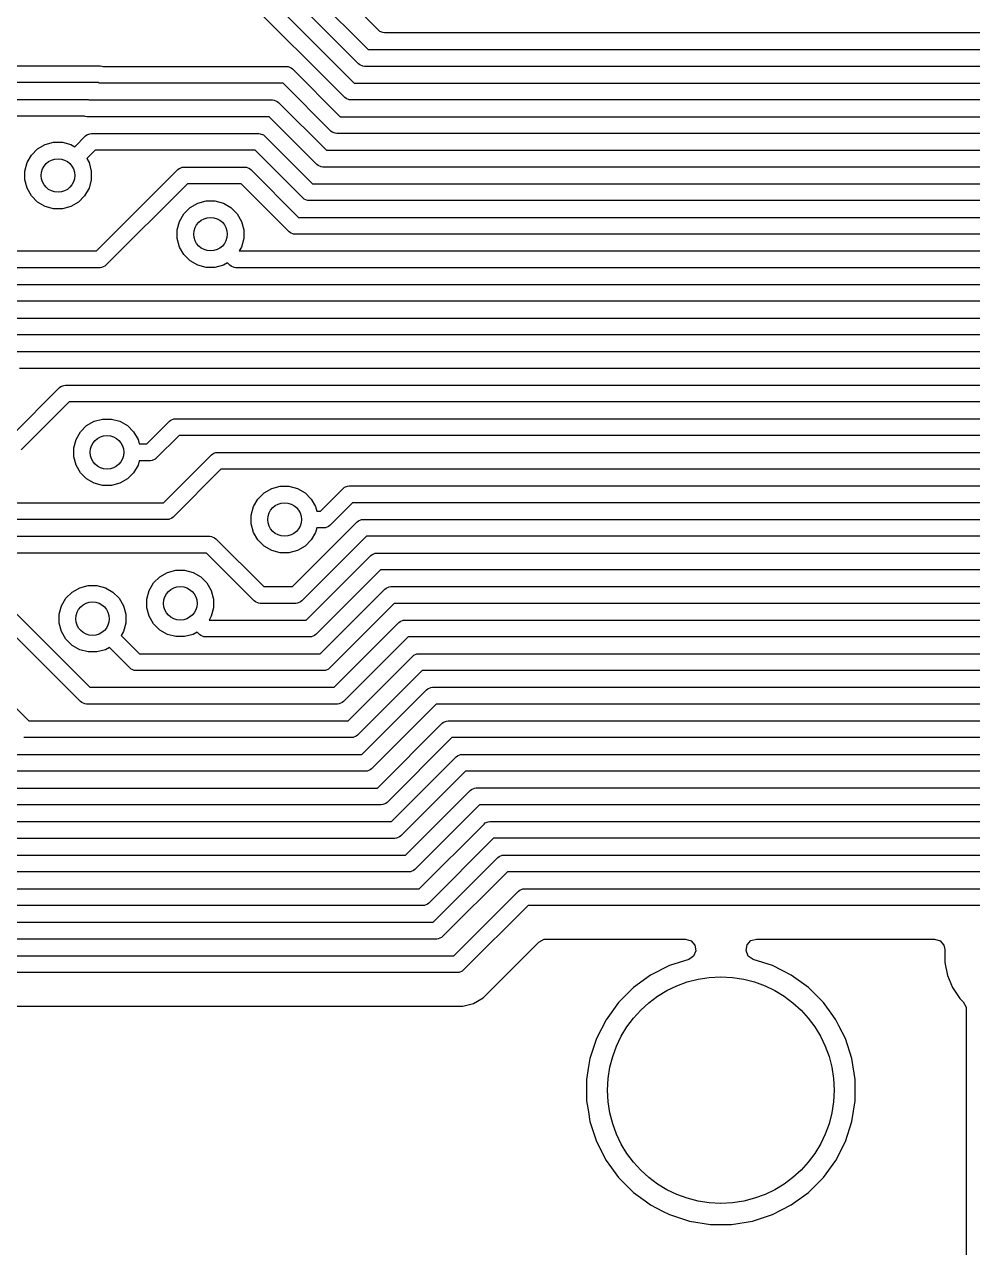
# Model space of a CAD drawing. Extents: x 0.71 to 7.56, y -5.16 to -0.79.
# Drawn here: x 3.807 to 4.252, y -3.932 to -3.358 of the extents above; entities that cross this region are included whole.
import ezdxf

# ---------------------------------------------------------------- set-up
doc = ezdxf.new("R2010")
doc.units = 0
doc.header["$MEASUREMENT"] = 0
doc.layers.add('BLACK', color=7, linetype='CONTINUOUS')

msp = doc.modelspace()

# ---------------------------------------------------------------- linework, layer by layer
at = {"layer": 'BLACK', "linetype": 'CONTINUOUS'}
for p, q in [((3.9732, -3.36103), (3.88774, -3.27557)), ((3.89076, -3.29251), (3.96831, -3.37006)), ((3.96389, -3.37678), (3.88635, -3.29923)), ((3.91178, -3.3358), (3.96179, -3.38581)), ((3.95737, -3.39253), (3.90736, -3.34252)), ((3.97379, -3.36152), (3.9732, -3.36103)), ((3.97521, -3.36211), (3.97379, -3.36152)), ((3.97598, -3.36219), (3.97521, -3.36211)), ((4.53557, -3.36219), (3.97598, -3.36219)), ((3.96831, -3.37006), (4.54046, -3.37006)), ((3.77645, -3.37771), (3.84267, -3.37771)), ((3.84267, -3.37771), (3.84344, -3.37778)), ((3.84344, -3.37778), (3.84385, -3.37795)), ((3.84385, -3.37795), (3.93003, -3.37795)), ((3.93003, -3.37795), (3.9308, -3.37803)), ((3.9308, -3.37803), (3.93222, -3.37862)), ((3.93222, -3.37862), (3.93281, -3.37911)), ((3.93281, -3.37911), (3.95526, -3.40156)), ((3.96449, -3.37727), (3.96389, -3.37678)), ((3.96591, -3.37786), (3.96449, -3.37727)), ((3.96668, -3.37793), (3.96591, -3.37786)), ((4.54209, -3.37793), (3.96668, -3.37793)), ((3.84173, -3.38558), (3.77645, -3.38558)), ((3.84215, -3.38575), (3.84173, -3.38558)), ((3.84292, -3.38583), (3.84215, -3.38575)), ((3.9284, -3.38583), (3.84292, -3.38583)), ((3.95085, -3.40828), (3.9284, -3.38583)), ((3.96179, -3.38581), (4.54698, -3.38581)), ((3.78456, -3.39345), (3.83615, -3.39345)), ((3.83615, -3.39345), (3.83691, -3.39353)), ((3.83691, -3.39353), (3.83691, -3.39353)), ((3.83691, -3.39353), (3.83691, -3.39353)), ((3.83691, -3.39353), (3.83733, -3.3937)), ((3.83733, -3.3937), (3.92351, -3.3937)), ((3.92351, -3.3937), (3.92428, -3.39378)), ((3.92428, -3.39378), (3.92569, -3.39436)), ((3.92569, -3.39436), (3.92629, -3.39485)), ((3.92629, -3.39485), (3.94874, -3.4173)), ((3.95797, -3.39302), (3.95737, -3.39253)), ((3.95939, -3.39361), (3.95797, -3.39302)), ((3.96016, -3.39368), (3.95939, -3.39361)), ((4.54861, -3.39368), (3.96016, -3.39368)), ((3.83521, -3.40133), (3.78619, -3.40133)), ((3.83562, -3.4015), (3.83521, -3.40133)), ((3.83639, -3.40157), (3.83562, -3.4015)), ((3.83562, -3.4015), (3.83562, -3.4015)), ((3.83562, -3.4015), (3.83562, -3.4015)), ((3.83562, -3.4015), (3.83562, -3.4015)), ((3.92188, -3.40157), (3.83639, -3.40157)), ((3.94433, -3.42402), (3.92188, -3.40157)), ((3.95526, -3.40156), (4.55351, -3.40156)), ((3.95145, -3.40877), (3.95085, -3.40828)), ((3.81681, -3.41458), (3.82078, -3.41352)), ((3.82078, -3.41352), (3.82489, -3.41352)), ((3.82489, -3.41352), (3.82886, -3.41458)), ((3.83073, -3.41567), (3.8358, -3.4106)), ((3.8358, -3.4106), (3.8364, -3.41011)), ((3.8364, -3.41011), (3.83681, -3.40994)), ((3.83681, -3.40994), (3.83781, -3.40952)), ((3.83781, -3.40952), (3.83858, -3.40945)), ((3.83858, -3.40945), (3.91698, -3.40945)), ((3.91698, -3.40945), (3.91775, -3.40952)), ((3.91775, -3.40952), (3.91917, -3.41011)), ((3.91917, -3.41011), (3.91977, -3.4106)), ((3.91977, -3.4106), (3.94222, -3.43305)), ((3.95286, -3.40935), (3.95145, -3.40877)), ((3.95363, -3.40943), (3.95286, -3.40935)), ((4.55514, -3.40943), (3.95363, -3.40943)), ((3.80829, -3.42311), (3.81034, -3.41955)), ((3.81034, -3.41955), (3.81325, -3.41664)), ((3.81325, -3.41664), (3.81681, -3.41458)), ((3.82886, -3.41458), (3.83073, -3.41567)), ((3.84021, -3.41732), (3.8363, -3.42123)), ((3.91535, -3.41732), (3.84021, -3.41732)), ((3.9378, -3.43977), (3.91535, -3.41732)), ((3.94874, -3.4173), (4.60333, -3.4173)), ((3.80722, -3.42708), (3.80829, -3.42311)), ((3.8363, -3.42123), (3.83738, -3.42311)), ((3.83738, -3.42311), (3.83845, -3.42708)), ((3.87911, -3.42635), (3.8797, -3.42586)), ((3.8797, -3.42586), (3.88012, -3.42569)), ((3.88012, -3.42569), (3.88112, -3.42527)), ((3.88112, -3.42527), (3.88189, -3.4252)), ((3.88189, -3.4252), (3.91046, -3.4252)), ((3.91046, -3.4252), (3.91123, -3.42527)), ((3.91123, -3.42527), (3.91265, -3.42586)), ((3.91265, -3.42586), (3.91324, -3.42635)), ((3.94492, -3.42451), (3.94433, -3.42402)), ((3.94634, -3.4251), (3.94492, -3.42451)), ((3.94711, -3.42518), (3.94634, -3.4251)), ((4.60496, -3.42518), (3.94711, -3.42518)), ((3.80722, -3.43119), (3.80722, -3.42708)), ((3.80829, -3.43516), (3.80722, -3.43119)), ((3.83845, -3.43119), (3.83738, -3.43516)), ((3.83845, -3.42708), (3.83845, -3.43119)), ((3.84091, -3.46455), (3.87911, -3.42635)), ((3.91324, -3.42635), (3.93569, -3.4488)), ((3.81034, -3.43872), (3.80829, -3.43516)), ((3.83738, -3.43516), (3.83533, -3.43872)), ((3.88352, -3.43307), (3.84532, -3.47127)), ((3.90883, -3.43307), (3.88352, -3.43307)), ((3.93128, -3.45552), (3.90883, -3.43307)), ((3.94222, -3.43305), (4.61526, -3.43305)), ((3.81325, -3.44163), (3.81034, -3.43872)), ((3.81681, -3.44368), (3.81325, -3.44163)), ((3.83242, -3.44163), (3.82886, -3.44368)), ((3.83533, -3.43872), (3.83242, -3.44163)), ((3.8848, -3.44418), (3.88836, -3.44212)), ((3.88836, -3.44212), (3.89233, -3.44106)), ((3.89233, -3.44106), (3.89644, -3.44106)), ((3.89644, -3.44106), (3.90041, -3.44212)), ((3.90041, -3.44212), (3.90397, -3.44418)), ((3.9384, -3.44026), (3.9378, -3.43977)), ((3.93982, -3.44085), (3.9384, -3.44026)), ((3.94059, -3.44093), (3.93982, -3.44085)), ((4.61433, -3.44093), (3.94059, -3.44093)), ((3.82078, -3.44475), (3.81681, -3.44368)), ((3.82489, -3.44475), (3.82078, -3.44475)), ((3.82886, -3.44368), (3.82489, -3.44475)), ((3.87984, -3.45065), (3.88189, -3.44709)), ((3.88189, -3.44709), (3.8848, -3.44418)), ((3.90397, -3.44418), (3.90688, -3.44709)), ((3.90688, -3.44709), (3.90893, -3.45065)), ((3.93569, -3.4488), (4.59504, -3.4488)), ((3.87877, -3.45462), (3.87984, -3.45065)), ((3.87877, -3.45873), (3.87877, -3.45462)), ((3.90893, -3.45065), (3.91, -3.45462)), ((3.91, -3.45462), (3.91, -3.45873)), ((3.87984, -3.4627), (3.87877, -3.45873)), ((3.91, -3.45873), (3.90893, -3.4627)), ((3.93188, -3.45601), (3.93128, -3.45552)), ((3.9333, -3.4566), (3.93188, -3.45601)), ((3.93406, -3.45667), (3.9333, -3.4566)), ((4.5934, -3.45667), (3.93406, -3.45667)), ((3.78856, -3.46455), (3.84091, -3.46455)), ((3.88189, -3.46626), (3.87984, -3.4627)), ((3.90893, -3.4627), (3.90787, -3.46455)), ((3.90787, -3.46455), (4.57872, -3.46455)), ((3.84473, -3.47176), (3.84331, -3.47235)), ((3.84532, -3.47127), (3.84473, -3.47176)), ((3.8848, -3.46917), (3.88189, -3.46626)), ((3.88836, -3.47122), (3.8848, -3.46917)), ((3.89233, -3.47229), (3.88836, -3.47122)), ((3.90041, -3.47122), (3.89644, -3.47229)), ((3.90229, -3.47014), (3.90041, -3.47122)), ((3.90341, -3.47127), (3.90229, -3.47014)), ((3.90401, -3.47176), (3.90341, -3.47127)), ((3.90543, -3.47235), (3.90401, -3.47176)), ((3.84254, -3.47242), (3.78693, -3.47242)), ((3.84331, -3.47235), (3.84254, -3.47242)), ((3.89644, -3.47229), (3.89233, -3.47229)), ((3.9062, -3.47242), (3.90543, -3.47235)), ((4.57709, -3.47242), (3.9062, -3.47242)), ((3.76539, -3.4803), (4.5722, -3.4803)), ((4.56929, -3.48817), (3.76376, -3.48817)), ((3.74214, -3.49604), (4.55748, -3.49604)), ((4.55354, -3.50392), (3.74051, -3.50392)), ((3.80313, -3.51179), (4.54173, -3.51179)), ((4.5378, -3.51967), (3.80483, -3.51967)), ((3.80112, -3.55114), (3.82357, -3.52869)), ((3.82357, -3.52869), (3.82417, -3.5282)), ((3.82417, -3.5282), (3.82559, -3.52761)), ((3.82559, -3.52761), (3.82636, -3.52754)), ((3.82636, -3.52754), (4.52113, -3.52754)), ((3.82799, -3.53541), (3.80554, -3.55786)), ((4.5195, -3.53541), (3.82799, -3.53541)), ((3.83624, -3.54652), (3.8398, -3.54447)), ((3.8398, -3.54447), (3.84377, -3.5434)), ((3.84377, -3.5434), (3.84788, -3.5434)), ((3.84788, -3.5434), (3.85185, -3.54447)), ((3.85185, -3.54447), (3.85541, -3.54652)), ((3.86455, -3.55508), (3.87519, -3.54444)), ((3.87519, -3.54444), (3.87579, -3.54395)), ((3.87579, -3.54395), (3.8772, -3.54336)), ((3.8772, -3.54336), (3.87797, -3.54329)), ((3.87797, -3.54329), (4.51414, -3.54329)), ((3.83127, -3.55299), (3.83333, -3.54943)), ((3.83333, -3.54943), (3.83624, -3.54652)), ((3.85541, -3.54652), (3.85832, -3.54943)), ((3.85832, -3.54943), (3.86037, -3.55299)), ((3.8796, -3.55116), (3.86896, -3.5618)), ((4.51251, -3.55116), (3.8796, -3.55116)), ((3.83021, -3.55696), (3.83127, -3.55299)), ((3.83021, -3.56107), (3.83021, -3.55696)), ((3.86037, -3.55299), (3.86093, -3.55508)), ((3.86093, -3.55508), (3.86455, -3.55508)), ((3.83127, -3.56504), (3.83021, -3.56107)), ((3.86093, -3.56295), (3.86037, -3.56504)), ((3.86618, -3.56295), (3.86093, -3.56295)), ((3.86695, -3.56288), (3.86618, -3.56295)), ((3.86837, -3.56229), (3.86695, -3.56288)), ((3.86896, -3.5618), (3.86837, -3.56229)), ((3.87238, -3.58268), (3.89487, -3.56019)), ((3.89487, -3.56019), (3.89547, -3.5597)), ((3.89547, -3.5597), (3.89597, -3.55949)), ((3.89597, -3.55949), (3.89689, -3.55911)), ((3.89689, -3.55911), (3.89766, -3.55904)), ((3.89766, -3.55904), (4.50762, -3.55904)), ((3.83333, -3.5686), (3.83127, -3.56504)), ((3.83624, -3.57151), (3.83333, -3.5686)), ((3.85832, -3.5686), (3.85541, -3.57151)), ((3.86037, -3.56504), (3.85832, -3.5686)), ((3.89929, -3.56691), (3.8768, -3.5894)), ((4.50394, -3.56691), (3.89929, -3.56691)), ((3.8398, -3.57357), (3.83624, -3.57151)), ((3.84377, -3.57463), (3.8398, -3.57357)), ((3.84788, -3.57463), (3.84377, -3.57463)), ((3.85185, -3.57357), (3.84788, -3.57463)), ((3.85541, -3.57151), (3.85185, -3.57357)), ((3.92311, -3.576), (3.92708, -3.57494)), ((3.92708, -3.57494), (3.93119, -3.57494)), ((3.93119, -3.57494), (3.93516, -3.576)), ((3.95764, -3.57527), (3.95865, -3.57486)), ((3.95865, -3.57486), (3.95941, -3.57478)), ((3.95941, -3.57478), (4.49213, -3.57478)), ((3.91664, -3.58096), (3.91955, -3.57806)), ((3.91955, -3.57806), (3.92311, -3.576)), ((3.93516, -3.576), (3.93872, -3.57806)), ((3.93872, -3.57806), (3.94163, -3.58096)), ((3.94595, -3.58661), (3.95663, -3.57594)), ((3.95663, -3.57594), (3.95723, -3.57545)), ((3.95723, -3.57545), (3.95764, -3.57527)), ((3.78251, -3.58268), (3.87238, -3.58268)), ((3.91352, -3.5885), (3.91458, -3.58452)), ((3.91458, -3.58452), (3.91664, -3.58096)), ((3.94163, -3.58096), (3.94368, -3.58452)), ((3.94368, -3.58452), (3.94424, -3.58661)), ((3.94424, -3.58661), (3.94595, -3.58661)), ((3.96105, -3.58266), (3.95037, -3.59334)), ((4.48819, -3.58266), (3.96105, -3.58266)), ((3.87402, -3.59055), (3.78088, -3.59055)), ((3.87478, -3.59048), (3.87402, -3.59055)), ((3.8762, -3.58989), (3.87478, -3.59048)), ((3.8768, -3.5894), (3.8762, -3.58989)), ((3.91352, -3.59261), (3.91352, -3.5885)), ((3.93281, -3.62203), (3.96315, -3.59168)), ((3.96315, -3.59168), (3.96375, -3.59119)), ((3.96375, -3.59119), (3.96517, -3.59061)), ((3.96517, -3.59061), (3.96594, -3.59053)), ((3.96594, -3.59053), (4.47638, -3.59053)), ((3.91458, -3.59658), (3.91352, -3.59261)), ((3.91664, -3.60014), (3.91458, -3.59658)), ((3.94368, -3.59658), (3.94163, -3.60014)), ((3.94424, -3.59449), (3.94368, -3.59658)), ((3.94758, -3.59449), (3.94424, -3.59449)), ((3.94835, -3.59441), (3.94758, -3.59449)), ((3.94977, -3.59382), (3.94835, -3.59441)), ((3.95037, -3.59334), (3.94977, -3.59382)), ((3.77599, -3.59843), (3.89412, -3.59843)), ((3.89412, -3.59843), (3.89488, -3.5985)), ((3.89488, -3.5985), (3.8963, -3.59909)), ((3.8963, -3.59909), (3.8969, -3.59958)), ((3.8969, -3.59958), (3.91935, -3.62203)), ((3.91955, -3.60304), (3.91664, -3.60014)), ((3.92311, -3.6051), (3.91955, -3.60304)), ((3.93872, -3.60304), (3.93516, -3.6051)), ((3.96757, -3.59841), (3.93723, -3.62875)), ((3.94163, -3.60014), (3.93872, -3.60304)), ((4.47244, -3.59841), (3.96757, -3.59841)), ((3.89249, -3.6063), (3.77436, -3.6063)), ((3.91493, -3.62875), (3.89249, -3.6063)), ((3.92708, -3.60616), (3.92311, -3.6051)), ((3.93119, -3.60616), (3.92708, -3.60616)), ((3.93516, -3.6051), (3.93119, -3.60616)), ((3.93933, -3.63778), (3.96968, -3.60743)), ((3.96968, -3.60743), (3.97027, -3.60694)), ((3.97027, -3.60694), (3.97035, -3.60691)), ((3.97035, -3.60691), (3.97169, -3.60636)), ((3.97169, -3.60636), (3.97246, -3.60628)), ((3.97246, -3.60628), (4.46063, -3.60628)), ((3.87417, -3.61535), (3.87814, -3.61429)), ((3.87814, -3.61429), (3.88225, -3.61429)), ((3.88225, -3.61429), (3.88622, -3.61535)), ((3.97409, -3.61415), (3.94375, -3.6445)), ((4.45669, -3.61415), (3.97409, -3.61415)), ((3.78813, -3.6196), (3.8378, -3.66927)), ((3.86565, -3.62388), (3.8677, -3.62031)), ((3.8677, -3.62031), (3.87061, -3.61741)), ((3.87061, -3.61741), (3.87417, -3.61535)), ((3.88622, -3.61535), (3.88978, -3.61741)), ((3.88978, -3.61741), (3.89269, -3.62031)), ((3.89269, -3.62031), (3.89475, -3.62388)), ((3.83338, -3.67599), (3.78371, -3.62632)), ((3.82654, -3.62751), (3.82945, -3.62461)), ((3.82945, -3.62461), (3.83301, -3.62255)), ((3.83301, -3.62255), (3.83698, -3.62149)), ((3.83698, -3.62149), (3.84109, -3.62149)), ((3.84109, -3.62149), (3.84506, -3.62255)), ((3.84506, -3.62255), (3.84862, -3.62461)), ((3.84862, -3.62461), (3.85153, -3.62751)), ((3.86458, -3.62785), (3.86565, -3.62388)), ((3.89475, -3.62388), (3.89581, -3.62785)), ((3.91935, -3.62203), (3.93281, -3.62203)), ((3.94586, -3.65352), (3.9762, -3.62318)), ((3.9762, -3.62318), (3.9768, -3.62269)), ((3.9768, -3.62269), (3.97822, -3.6221)), ((3.97822, -3.6221), (3.97898, -3.62203)), ((3.97898, -3.62203), (4.44488, -3.62203)), ((3.82342, -3.63504), (3.82448, -3.63107)), ((3.82448, -3.63107), (3.82654, -3.62751)), ((3.85153, -3.62751), (3.85358, -3.63107)), ((3.85358, -3.63107), (3.85465, -3.63504)), ((3.86458, -3.63196), (3.86458, -3.62785)), ((3.86565, -3.63593), (3.86458, -3.63196)), ((3.89581, -3.63196), (3.89475, -3.63593)), ((3.89581, -3.62785), (3.89581, -3.63196)), ((3.91553, -3.62924), (3.91493, -3.62875)), ((3.91695, -3.62983), (3.91553, -3.62924)), ((3.91772, -3.6299), (3.91695, -3.62983)), ((3.93444, -3.6299), (3.91772, -3.6299)), ((3.93521, -3.62983), (3.93444, -3.6299)), ((3.93663, -3.62924), (3.93521, -3.62983)), ((3.93723, -3.62875), (3.93663, -3.62924)), ((3.98061, -3.6299), (3.95027, -3.66024)), ((4.44094, -3.6299), (3.98061, -3.6299)), ((3.82342, -3.63916), (3.82342, -3.63504)), ((3.85465, -3.63504), (3.85465, -3.63916)), ((3.8677, -3.63949), (3.86565, -3.63593)), ((3.89475, -3.63593), (3.89368, -3.63778)), ((3.89368, -3.63778), (3.93933, -3.63778)), ((3.98332, -3.63844), (3.98474, -3.63785)), ((3.98474, -3.63785), (3.98551, -3.63778)), ((3.98551, -3.63778), (4.42913, -3.63778)), ((3.82448, -3.64313), (3.82342, -3.63916)), ((3.82654, -3.64669), (3.82448, -3.64313)), ((3.85358, -3.64313), (3.8525, -3.645)), ((3.85465, -3.63916), (3.85358, -3.64313)), ((3.87061, -3.6424), (3.8677, -3.63949)), ((3.87417, -3.64445), (3.87061, -3.6424)), ((3.8881, -3.64337), (3.88622, -3.64445)), ((3.88922, -3.6445), (3.8881, -3.64337)), ((3.95238, -3.66927), (3.98272, -3.63893)), ((3.98272, -3.63893), (3.98332, -3.63844)), ((3.82945, -3.64959), (3.82654, -3.64669)), ((3.83301, -3.65165), (3.82945, -3.64959)), ((3.8525, -3.645), (3.86102, -3.65352)), ((3.87814, -3.64551), (3.87417, -3.64445)), ((3.88225, -3.64551), (3.87814, -3.64551)), ((3.88622, -3.64445), (3.88225, -3.64551)), ((3.88982, -3.64499), (3.88922, -3.6445)), ((3.89124, -3.64557), (3.88982, -3.64499)), ((3.89201, -3.64565), (3.89124, -3.64557)), ((3.94096, -3.64565), (3.89201, -3.64565)), ((3.94173, -3.64557), (3.94096, -3.64565)), ((3.94315, -3.64499), (3.94173, -3.64557)), ((3.94375, -3.6445), (3.94315, -3.64499)), ((3.98714, -3.64565), (3.95679, -3.67599)), ((4.4252, -3.64565), (3.98714, -3.64565)), ((3.83698, -3.65271), (3.83301, -3.65165)), ((3.84109, -3.65271), (3.83698, -3.65271)), ((3.84506, -3.65165), (3.84109, -3.65271)), ((3.84693, -3.65057), (3.84506, -3.65165)), ((3.85661, -3.66024), (3.84693, -3.65057)), ((3.86102, -3.65352), (3.94586, -3.65352)), ((3.9589, -3.68502), (3.98925, -3.65468)), ((3.98925, -3.65468), (3.98984, -3.65419)), ((3.98984, -3.65419), (3.99126, -3.6536)), ((3.99126, -3.6536), (3.99203, -3.65352)), ((3.99203, -3.65352), (4.41339, -3.65352)), ((3.85721, -3.66073), (3.85661, -3.66024)), ((3.85762, -3.66091), (3.85721, -3.66073)), ((3.85863, -3.66132), (3.85762, -3.66091)), ((3.94967, -3.66073), (3.94826, -3.66132)), ((3.95027, -3.66024), (3.94967, -3.66073)), ((3.78576, -3.66166), (3.80912, -3.68502)), ((3.85939, -3.6614), (3.85863, -3.66132)), ((3.94749, -3.6614), (3.85939, -3.6614)), ((3.94826, -3.66132), (3.94749, -3.6614)), ((3.99366, -3.6614), (3.96332, -3.69174)), ((4.40945, -3.6614), (3.99366, -3.6614)), ((3.8378, -3.66927), (3.95238, -3.66927)), ((3.96543, -3.70077), (3.99577, -3.67042)), ((3.99577, -3.67042), (3.99637, -3.66994)), ((3.99637, -3.66994), (3.99778, -3.66935)), ((3.99778, -3.66935), (3.99855, -3.66927)), ((3.99855, -3.66927), (4.39764, -3.66927)), ((3.83398, -3.67648), (3.83338, -3.67599)), ((3.8354, -3.67707), (3.83398, -3.67648)), ((3.83617, -3.67715), (3.8354, -3.67707)), ((3.95401, -3.67715), (3.83617, -3.67715)), ((3.95478, -3.67707), (3.95401, -3.67715)), ((3.9562, -3.67648), (3.95478, -3.67707)), ((3.95679, -3.67599), (3.9562, -3.67648)), ((4.00018, -3.67715), (3.96984, -3.70749)), ((4.3937, -3.67715), (4.00018, -3.67715)), ((3.80912, -3.68502), (3.9589, -3.68502)), ((3.97278, -3.71654), (4.00314, -3.68617)), ((4.00314, -3.68617), (4.00374, -3.68568)), ((4.00374, -3.68568), (4.00516, -3.6851)), ((4.00516, -3.6851), (4.00593, -3.68502)), ((4.00593, -3.68502), (4.38189, -3.68502)), ((3.80749, -3.69289), (3.80672, -3.69282)), ((3.96053, -3.69289), (3.80749, -3.69289)), ((3.9613, -3.69282), (3.96053, -3.69289)), ((3.96272, -3.69223), (3.9613, -3.69282)), ((3.96332, -3.69174), (3.96272, -3.69223)), ((4.00756, -3.69289), (3.97719, -3.72326)), ((4.37795, -3.69289), (4.00756, -3.69289)), ((3.78589, -3.70077), (3.96543, -3.70077)), ((4.01026, -3.70143), (4.01168, -3.70084)), ((4.01168, -3.70084), (4.01245, -3.70077)), ((4.01245, -3.70077), (4.36614, -3.70077)), ((3.9793, -3.73228), (4.00966, -3.70192)), ((4.00966, -3.70192), (4.01026, -3.70143)), ((3.96706, -3.70864), (3.78426, -3.70864)), ((3.96782, -3.70857), (3.96706, -3.70864)), ((3.96924, -3.70798), (3.96782, -3.70857)), ((3.96984, -3.70749), (3.96924, -3.70798)), ((4.01408, -3.70864), (3.98372, -3.739)), ((4.36271, -3.70864), (4.01408, -3.70864)), ((3.73391, -3.71654), (3.97278, -3.71654)), ((3.98582, -3.74803), (4.01619, -3.71767)), ((4.01619, -3.71767), (4.01678, -3.71718)), ((4.01678, -3.71718), (4.0182, -3.71659)), ((4.0182, -3.71659), (4.01897, -3.71652)), ((4.01897, -3.71652), (4.35308, -3.71652)), ((3.97518, -3.72433), (3.97441, -3.72441)), ((3.9766, -3.72375), (3.97518, -3.72433)), ((3.97719, -3.72326), (3.9766, -3.72375)), ((3.97441, -3.72441), (3.73228, -3.72441)), ((4.0206, -3.72439), (3.99024, -3.75475)), ((4.35145, -3.72439), (4.0206, -3.72439)), ((3.72739, -3.73228), (3.9793, -3.73228)), ((3.99235, -3.76378), (4.02271, -3.73342)), ((4.02271, -3.73342), (4.02331, -3.73293)), ((4.02331, -3.73293), (4.02473, -3.73234)), ((4.02473, -3.73234), (4.02549, -3.73226)), ((4.02549, -3.73226), (4.34655, -3.73226)), ((3.98093, -3.74016), (3.72576, -3.74016)), ((3.9817, -3.74008), (3.98093, -3.74016)), ((3.98312, -3.73949), (3.9817, -3.74008)), ((3.98372, -3.739), (3.98312, -3.73949)), ((4.02713, -3.74014), (3.99676, -3.7705)), ((4.34492, -3.74014), (4.02713, -3.74014)), ((3.72087, -3.74803), (3.98582, -3.74803)), ((3.99887, -3.77953), (4.02923, -3.74916)), ((4.02923, -3.74916), (4.02983, -3.74868)), ((4.02983, -3.74868), (4.03125, -3.74809)), ((4.03125, -3.74809), (4.03202, -3.74801)), ((4.03202, -3.74801), (4.31378, -3.74801)), ((3.98746, -3.75591), (3.71924, -3.75591)), ((3.98822, -3.75583), (3.98746, -3.75591)), ((3.98964, -3.75524), (3.98822, -3.75583)), ((3.99024, -3.75475), (3.98964, -3.75524)), ((4.03365, -3.75589), (4.00329, -3.78625)), ((4.30345, -3.75589), (4.03365, -3.75589)), ((3.72098, -3.76378), (3.99235, -3.76378)), ((4.03895, -3.76491), (4.03954, -3.76442)), ((4.03954, -3.76442), (4.04096, -3.76384)), ((4.04096, -3.76384), (4.04173, -3.76376)), ((4.04173, -3.76376), (4.28189, -3.76376)), ((4.00859, -3.79528), (4.03895, -3.76491)), ((3.99398, -3.77165), (3.72261, -3.77165)), ((3.99475, -3.77158), (3.99398, -3.77165)), ((3.99617, -3.77099), (3.99475, -3.77158)), ((3.99676, -3.7705), (3.99617, -3.77099)), ((4.04336, -3.77163), (4.013, -3.802)), ((4.28026, -3.77163), (4.04336, -3.77163)), ((3.72835, -3.77953), (3.99887, -3.77953)), ((4.0005, -3.7874), (3.72998, -3.7874)), ((4.00127, -3.78733), (4.0005, -3.7874)), ((4.00269, -3.78674), (4.00127, -3.78733)), ((4.00329, -3.78625), (4.00269, -3.78674)), ((4.05088, -3.78751), (4.05192, -3.7874)), ((4.05192, -3.7874), (4.11723, -3.7874)), ((4.11723, -3.7874), (4.11987, -3.78818)), ((4.14797, -3.7881), (4.15049, -3.7874)), ((4.15049, -3.7874), (4.23406, -3.7874)), ((4.23406, -3.7874), (4.2367, -3.78818)), ((4.02232, -3.81498), (4.04846, -3.78883)), ((4.04846, -3.78883), (4.05088, -3.78751)), ((4.11987, -3.78818), (4.12167, -3.79026)), ((4.12206, -3.79298), (4.12092, -3.79548)), ((4.12167, -3.79026), (4.12206, -3.79298)), ((4.14564, -3.79284), (4.14611, -3.79013)), ((4.14671, -3.79537), (4.14564, -3.79284)), ((4.14611, -3.79013), (4.14797, -3.7881)), ((4.2367, -3.78818), (4.2385, -3.79026)), ((4.2385, -3.79026), (4.23895, -3.79228)), ((4.23895, -3.79228), (4.23895, -3.79836)), ((3.73487, -3.79528), (4.00859, -3.79528)), ((4.11874, -3.79693), (4.10967, -3.79987)), ((4.12092, -3.79548), (4.11874, -3.79693)), ((4.14898, -3.79693), (4.14671, -3.79537)), ((4.15805, -3.79987), (4.14898, -3.79693)), ((4.23895, -3.79836), (4.24016, -3.80445)), ((4.01022, -3.80315), (3.7365, -3.80315)), ((4.01098, -3.80307), (4.01022, -3.80315)), ((4.0124, -3.80249), (4.01098, -3.80307)), ((4.013, -3.802), (4.0124, -3.80249)), ((4.10083, -3.80438), (4.09281, -3.8102)), ((4.10967, -3.79987), (4.10083, -3.80438)), ((4.16257, -3.80218), (4.15805, -3.79987)), ((4.16688, -3.80438), (4.16257, -3.80218)), ((4.17491, -3.8102), (4.16688, -3.80438)), ((4.16688, -3.80438), (4.16688, -3.80438)), ((4.16688, -3.80438), (4.16688, -3.80438)), ((4.24016, -3.80445), (4.24016, -3.80445)), ((4.24016, -3.80445), (4.24253, -3.81018)), ((4.09281, -3.8102), (4.0858, -3.81722)), ((4.09281, -3.8102), (4.09281, -3.8102)), ((4.18192, -3.81722), (4.17491, -3.8102)), ((4.17491, -3.8102), (4.17491, -3.8102)), ((4.24253, -3.81018), (4.24253, -3.81018)), ((4.24253, -3.81018), (4.24598, -3.81535)), ((4.01782, -3.81757), (4.02232, -3.81498)), ((4.24598, -3.81535), (4.24598, -3.81535)), ((4.24598, -3.81535), (4.24757, -3.81693)), ((3.74505, -3.81892), (4.01281, -3.81892)), ((4.01281, -3.81892), (4.01782, -3.81757)), ((4.01281, -3.81892), (4.01281, -3.81892)), ((4.0858, -3.81722), (4.07997, -3.82524)), ((4.0858, -3.81722), (4.0858, -3.81722)), ((4.1863, -3.82325), (4.18192, -3.81722)), ((4.18192, -3.81722), (4.18192, -3.81722)), ((4.24757, -3.81693), (4.24888, -3.81935)), ((4.24888, -3.81935), (4.249, -3.82038)), ((4.249, -3.82038), (4.249, -4.45868)), ((4.07997, -3.82524), (4.07546, -3.83408)), ((4.18775, -3.82524), (4.1863, -3.82325)), ((4.18924, -3.82816), (4.18775, -3.82524)), ((4.19225, -3.83408), (4.18924, -3.82816)), ((4.07546, -3.83408), (4.0724, -3.84351)), ((4.19532, -3.84351), (4.19225, -3.83408)), ((4.19225, -3.83408), (4.19225, -3.83408)), ((4.19225, -3.83408), (4.19225, -3.83408)), ((4.0724, -3.84351), (4.0718, -3.84726)), ((4.19687, -3.85331), (4.19532, -3.84351)), ((4.0718, -3.84726), (4.07085, -3.85331)), ((4.07085, -3.85331), (4.07085, -3.86323)), ((4.19687, -3.86323), (4.19687, -3.85331)), ((4.07085, -3.86323), (4.07168, -3.86846)), ((4.19532, -3.87302), (4.19687, -3.86323)), ((4.07168, -3.86846), (4.0724, -3.87302)), ((4.0724, -3.87302), (4.07546, -3.88246)), ((4.19225, -3.88246), (4.19532, -3.87302)), ((4.07546, -3.88246), (4.07997, -3.89129)), ((4.18775, -3.89129), (4.19225, -3.88246)), ((4.07997, -3.89129), (4.0858, -3.89932)), ((4.18192, -3.89932), (4.18775, -3.89129)), ((4.0858, -3.89932), (4.0858, -3.89932)), ((4.0858, -3.89932), (4.09281, -3.90633)), ((4.17491, -3.90633), (4.18192, -3.89932)), ((4.09281, -3.90633), (4.09281, -3.90633)), ((4.09281, -3.90633), (4.09827, -3.9103)), ((4.16688, -3.91216), (4.17491, -3.90633)), ((4.09827, -3.9103), (4.10083, -3.91216)), ((4.10083, -3.91216), (4.10646, -3.91503)), ((4.15805, -3.91666), (4.16688, -3.91216)), ((4.10646, -3.91503), (4.10967, -3.91666)), ((4.10967, -3.91666), (4.10967, -3.91666)), ((4.10967, -3.91666), (4.10967, -3.91666)), ((4.10967, -3.91666), (4.1191, -3.91973)), ((4.14861, -3.91973), (4.15805, -3.91666)), ((4.1191, -3.91973), (4.1289, -3.92128)), ((4.1289, -3.92128), (4.1289, -3.92128)), ((4.1289, -3.92128), (4.13882, -3.92128)), ((4.13882, -3.92128), (4.14861, -3.91973)), ((4.13882, -3.92128), (4.13882, -3.92128))]:
    msp.add_line(p, q, dxfattribs=at)
at = {"layer": 'BLACK'}
for centre, radius in [((3.82283, -3.42913), 0.00787), ((3.89439, -3.45667), 0.00787), ((3.84582, -3.55902), 0.00787), ((3.92913, -3.59055), 0.00787), ((3.8802, -3.6299), 0.00787), ((3.83903, -3.6371), 0.00787), ((4.13386, -3.85827), 0.05315)]:
    msp.add_circle(centre, radius, dxfattribs=at)

doc.saveas('drawing.dxf')
